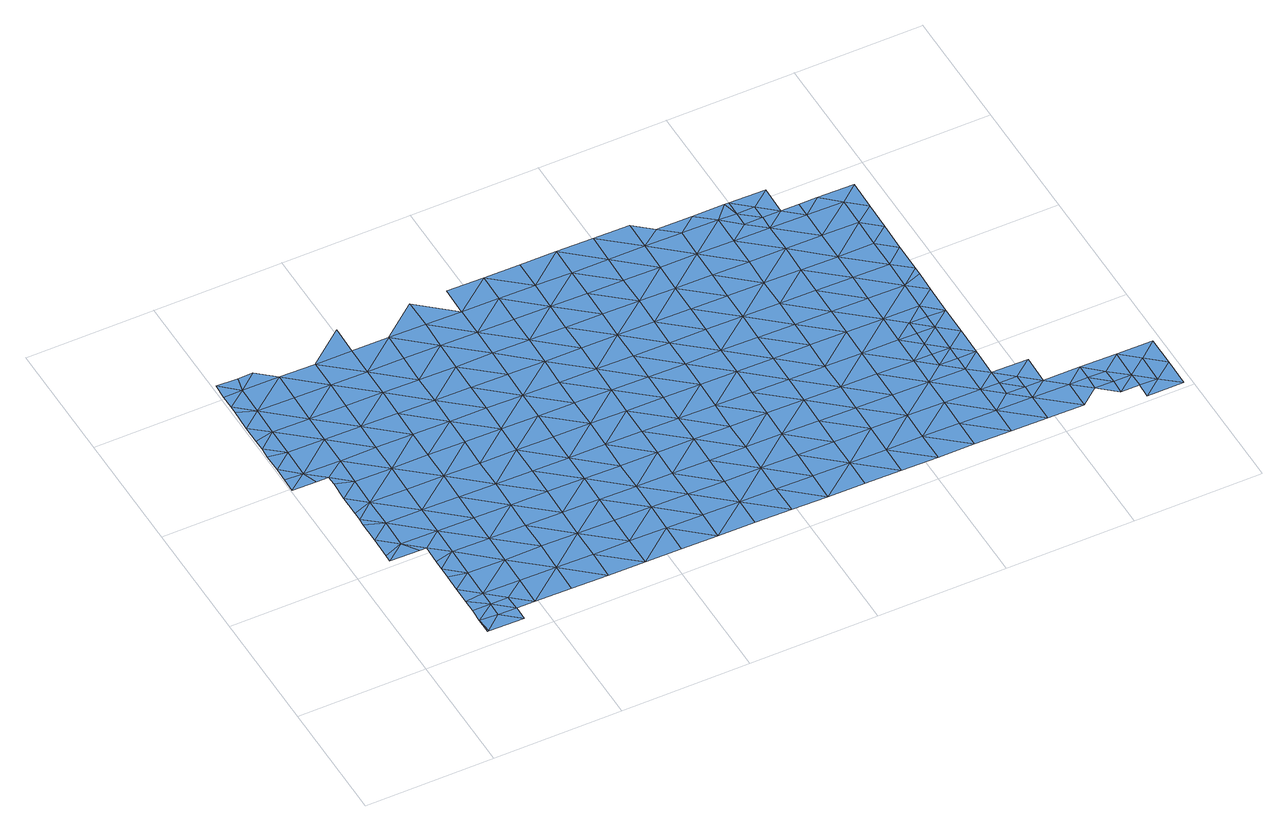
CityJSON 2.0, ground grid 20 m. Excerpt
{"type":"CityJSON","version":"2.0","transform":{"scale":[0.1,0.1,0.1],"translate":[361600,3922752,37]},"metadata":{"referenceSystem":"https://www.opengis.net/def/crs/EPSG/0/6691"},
"CityObjects":{
"waterbody1":{"type":"WaterBody","attributes":{"name":"9","class":"1140","function":"1","WaterBodyRiverFloodingRiskAttribute.description":"5","WaterBodyRiverFloodingRiskAttribute.rankOrg":"2","WaterBodyRiverFloodingRiskAttribute.adminType":"2","WaterBodyRiverFloodingRiskAttribute.scale":"L1"},"geometry":[{"type":"MultiSurface","lod":"1","boundaries":[[[0,1,2]],[[2,1,3]],[[4,5,6]],[[7,1,0]],[[8,6,5]],[[9,10,11]],[[12,8,5]],[[3,13,14]],[[12,15,16]],[[11,17,18]],[[14,13,19]],[[16,15,20]],[[3,1,13]],[[11,10,17]],[[12,5,15]],[[19,21,22]],[[17,23,18]],[[20,24,25]],[[4,26,5]],[[13,21,19]],[[27,1,7]],[[22,21,28]],[[29,18,23]],[[30,29,23]],[[10,31,17]],[[32,25,24]],[[20,15,24]],[[23,33,30]],[[26,34,5]],[[35,33,27]],[[32,36,37]],[[38,1,27]],[[35,30,33]],[[5,39,15]],[[40,28,41]],[[37,36,42]],[[28,21,41]],[[13,1,38]],[[31,43,17]],[[26,40,41]],[[32,24,36]],[[39,24,15]],[[44,45,31]],[[17,46,23]],[[38,27,33]],[[47,42,48]],[[26,41,34]],[[21,13,49]],[[42,36,48]],[[50,47,48]],[[45,43,31]],[[23,46,33]],[[51,36,24]],[[49,13,38]],[[5,34,39]],[[52,50,48]],[[46,17,43]],[[53,21,49]],[[41,54,34]],[[51,24,39]],[[55,48,36]],[[41,21,54]],[[51,56,36]],[[57,52,48]],[[38,33,58]],[[54,21,53]],[[59,39,34]],[[58,33,46]],[[56,55,36]],[[38,60,49]],[[45,61,43]],[[54,59,34]],[[55,57,48]],[[43,61,46]],[[60,38,58]],[[49,62,53]],[[45,63,61]],[[51,39,64]],[[46,65,58]],[[53,62,54]],[[64,39,59]],[[61,65,46]],[[66,56,51]],[[49,60,67]],[[66,55,56]],[[49,67,62]],[[62,68,54]],[[54,69,59]],[[51,64,70]],[[69,64,59]],[[58,65,71]],[[51,70,66]],[[60,58,72]],[[66,73,55]],[[61,63,74]],[[72,58,71]],[[67,60,72]],[[75,65,61]],[[54,68,69]],[[69,76,64]],[[64,77,70]],[[62,67,78]],[[79,61,74]],[[76,77,64]],[[77,66,70]],[[80,68,62]],[[67,72,78]],[[75,61,79]],[[71,65,75]],[[81,62,78]],[[66,82,73]],[[68,83,69]],[[77,82,66]],[[72,71,84]],[[85,78,72]],[[80,62,81]],[[80,83,68]],[[74,86,79]],[[83,76,69]],[[84,71,75]],[[79,87,75]],[[85,72,84]],[[88,89,73]],[[90,81,78]],[[86,87,79]],[[88,73,82]],[[91,90,78]],[[77,76,92]],[[93,84,75]],[[94,82,77]],[[91,78,85]],[[92,76,83]],[[81,95,80]],[[90,95,81]],[[95,83,80]],[[96,75,87]],[[97,85,84]],[[98,88,82]],[[77,92,94]],[[94,99,82]],[[97,91,85]],[[100,92,83]],[[75,96,93]],[[95,100,83]],[[101,90,91]],[[84,93,97]],[[98,82,99]],[[87,86,102]],[[103,94,92]],[[102,86,104]],[[105,92,100]],[[96,87,106]],[[107,99,94]],[[91,97,101]],[[106,87,102]],[[93,96,106]],[[108,109,90]],[[103,92,105]],[[107,98,99]],[[90,101,108]],[[95,90,109]],[[97,93,110]],[[109,111,95]],[[104,112,102]],[[111,105,100]],[[107,94,103]],[[93,106,110]],[[100,95,111]],[[101,97,113]],[[102,114,106]],[[115,103,105]],[[116,108,101]],[[97,110,113]],[[117,98,107]],[[114,102,112]],[[106,118,110]],[[119,98,117]],[[103,120,107]],[[101,113,121]],[[105,111,115]],[[116,101,121]],[[109,108,116]],[[118,106,114]],[[122,113,110]],[[107,123,117]],[[103,115,120]],[[111,109,124]],[[125,110,118]],[[113,122,121]],[[124,109,116]],[[112,126,114]],[[127,115,111]],[[123,107,120]],[[123,128,117]],[[114,126,118]],[[110,125,122]],[[119,117,128]],[[129,116,121]],[[130,111,124]],[[112,131,126]],[[127,111,130]],[[120,115,127]],[[118,132,125]],[[133,121,122]],[[134,124,116]],[[123,120,135]],[[121,133,129]],[[124,134,130]],[[118,126,132]],[[136,128,123]],[[120,127,135]],[[131,137,126]],[[138,136,123]],[[122,139,133]],[[116,129,134]],[[130,140,127]],[[125,132,141]],[[122,125,139]],[[142,143,128]],[[123,135,138]],[[125,141,139]],[[133,144,129]],[[140,130,134]],[[127,145,135]],[[132,146,141]],[[129,147,134]],[[126,137,148]],[[145,127,140]],[[132,126,146]],[[149,138,135]],[[133,139,144]],[[128,136,142]],[[126,148,146]],[[141,150,139]],[[149,136,138]],[[134,151,140]],[[152,135,145]],[[129,144,147]],[[137,153,148]],[[139,154,144]],[[141,146,150]],[[135,152,149]],[[134,147,151]],[[148,155,146]],[[142,136,156]],[[145,157,152]],[[139,150,154]],[[156,136,149]],[[140,151,158]],[[145,140,157]],[[155,148,153]],[[147,159,151]],[[140,158,157]],[[155,160,146]],[[146,161,150]],[[152,162,149]],[[144,154,163]],[[164,142,156]],[[147,144,159]],[[144,163,159]],[[151,165,158]],[[166,156,149]],[[152,157,162]],[[146,160,161]],[[167,166,149]],[[154,168,163]],[[153,169,155]],[[158,170,157]],[[154,150,168]],[[171,164,156]],[[151,159,165]],[[149,162,167]],[[155,169,160]],[[150,161,168]],[[158,165,170]],[[153,172,169]],[[159,173,165]],[[169,174,160]],[[162,175,167]],[[163,168,176]],[[156,166,171]],[[159,163,173]],[[157,170,177]],[[162,157,175]],[[161,160,174]],[[178,166,167]],[[163,176,173]],[[165,179,170]],[[157,177,175]],[[174,180,161]],[[161,181,168]],[[168,181,176]],[[170,182,177]],[[166,183,171]],[[165,173,179]],[[167,175,178]],[[169,172,184]],[[161,180,181]],[[176,185,173]],[[169,186,174]],[[187,175,177]],[[183,166,178]],[[181,185,176]],[[170,179,182]],[[186,180,174]],[[173,188,179]],[[169,184,189]],[[190,178,175]],[[191,171,183]],[[185,188,173]],[[177,182,192]],[[169,189,186]],[[180,193,181]],[[177,192,187]],[[186,193,180]],[[178,190,183]],[[188,194,179]],[[179,195,182]],[[196,189,184]],[[181,197,185]],[[182,195,192]],[[175,187,190]],[[193,197,181]],[[183,198,191]],[[185,199,188]],[[179,194,195]],[[189,200,186]],[[192,201,187]],[[198,183,190]],[[197,199,185]],[[202,189,196]],[[186,200,193]],[[188,203,194]],[[201,192,195]],[[204,191,198]],[[199,203,188]],[[189,202,200]],[[194,205,195]],[[206,187,201]],[[200,207,193]],[[203,205,194]],[[190,187,208]],[[197,193,207]],[[196,209,202]],[[198,190,208]],[[210,201,195]],[[187,206,208]],[[207,211,197]],[[197,212,199]],[[204,198,213]],[[205,214,195]],[[209,215,202]],[[201,210,206]],[[199,216,203]],[[213,198,217]],[[198,208,217]],[[197,211,212]],[[203,216,205]],[[195,214,210]],[[200,202,218]],[[206,219,208]],[[217,220,213]],[[218,202,215]],[[221,211,207]],[[199,212,216]],[[205,222,214]],[[219,206,210]],[[207,200,221]],[[216,222,205]],[[221,200,218]],[[211,223,212]],[[222,224,214]],[[214,225,210]],[[208,219,226]],[[217,208,227]],[[215,209,228]],[[215,229,218]],[[211,221,223]],[[208,226,227]],[[220,217,227]],[[210,230,219]],[[231,221,218]],[[216,232,222]],[[215,228,229]],[[214,224,225]],[[229,231,218]],[[219,230,226]],[[212,223,233]],[[216,212,232]],[[234,223,221]],[[227,235,220]],[[226,236,227]],[[212,233,232]],[[237,234,221]],[[222,238,224]],[[210,225,230]],[[231,237,221]],[[234,239,223]],[[240,233,223]],[[241,229,228]],[[239,240,223]],[[236,242,227]],[[242,235,227]],[[226,243,236]],[[224,244,225]],[[222,232,238]],[[226,230,243]],[[245,246,233]],[[233,240,245]],[[231,229,247]],[[235,242,248]],[[232,233,246]],[[244,224,238]],[[225,249,230]],[[250,234,237]],[[251,237,231]],[[252,236,243]],[[253,251,231]],[[253,231,247]],[[254,229,241]],[[247,229,254]],[[249,225,244]],[[255,250,237]],[[232,256,238]],[[251,255,237]],[[257,252,243]],[[232,246,258]],[[243,230,259]],[[260,247,254]],[[230,249,259]],[[261,254,241]],[[246,262,258]],[[256,232,258]],[[244,238,256]],[[243,263,257]],[[264,260,254]],[[263,243,259]],[[256,265,244]],[[262,266,258]],[[249,244,265]],[[263,267,257]],[[268,259,249]],[[265,269,249]],[[270,256,258]],[[270,258,266]],[[264,254,271]],[[254,261,271]],[[272,265,256]],[[273,256,270]],[[268,249,269]],[[267,263,274]],[[272,256,273]],[[263,259,275]],[[276,264,271]],[[271,261,277]],[[263,275,274]],[[278,265,272]],[[269,265,278]],[[259,268,275]],[[279,276,271]],[[278,280,269]],[[271,277,279]],[[268,269,280]],[[268,281,275]],[[281,268,280]],[[282,277,283]],[[274,275,284]],[[281,284,275]],[[282,283,285]],[[283,286,285]]]}]},
"waterbody2":{"type":"WaterBody","attributes":{"name":"9","class":"1140","function":"1","WaterBodyRiverFloodingRiskAttribute.description":"5","WaterBodyRiverFloodingRiskAttribute.rankOrg":"1","WaterBodyRiverFloodingRiskAttribute.adminType":"2","WaterBodyRiverFloodingRiskAttribute.scale":"L1"},"geometry":[{"type":"MultiSurface","lod":"1","boundaries":[[[287,288,289]],[[9,288,10]],[[44,10,290]],[[31,10,44]],[[291,44,290]],[[290,287,291]],[[288,287,290]],[[10,288,290]]]}]},
"waterbody3":{"type":"WaterBody","attributes":{"name":"9","class":"1140","function":"1","WaterBodyRiverFloodingRiskAttribute.description":"5","WaterBodyRiverFloodingRiskAttribute.rankOrg":"1","WaterBodyRiverFloodingRiskAttribute.adminType":"2","WaterBodyRiverFloodingRiskAttribute.scale":"L1"},"geometry":[{"type":"MultiSurface","lod":"1","boundaries":[[[236,252,242]],[[292,248,293]],[[257,292,293]],[[252,257,293]],[[242,252,293]],[[248,242,293]]]}]},
"waterbody4":{"type":"WaterBody","attributes":{"name":"9","class":"1140","function":"1","WaterBodyRiverFloodingRiskAttribute.description":"5","WaterBodyRiverFloodingRiskAttribute.rankOrg":"1","WaterBodyRiverFloodingRiskAttribute.adminType":"2","WaterBodyRiverFloodingRiskAttribute.scale":"L1"},"geometry":[{"type":"MultiSurface","lod":"1","boundaries":[[[255,294,295]],[[250,255,295]],[[239,234,295]],[[250,295,234]],[[295,294,296]],[[294,266,296]],[[245,240,296]],[[240,295,296]],[[295,240,239]],[[266,262,296]],[[246,245,296]],[[262,246,296]]]}]},
"waterbody5":{"type":"WaterBody","attributes":{"name":"9","class":"1140","function":"1","WaterBodyRiverFloodingRiskAttribute.description":"5","WaterBodyRiverFloodingRiskAttribute.rankOrg":"1","WaterBodyRiverFloodingRiskAttribute.adminType":"2","WaterBodyRiverFloodingRiskAttribute.scale":"L1"},"geometry":[{"type":"MultiSurface","lod":"1","boundaries":[[[260,264,297]],[[298,297,264]],[[253,247,260]],[[251,297,298]],[[253,260,297]],[[297,251,253]]]}]},
"waterbody6":{"type":"WaterBody","attributes":{"name":"9","class":"1140","function":"1","WaterBodyRiverFloodingRiskAttribute.description":"5","WaterBodyRiverFloodingRiskAttribute.rankOrg":"1","WaterBodyRiverFloodingRiskAttribute.adminType":"2","WaterBodyRiverFloodingRiskAttribute.scale":"L1"},"geometry":[{"type":"MultiSurface","lod":"1","boundaries":[[[299,279,282]],[[279,299,276]],[[300,301,286]],[[302,303,301]],[[303,304,305]],[[306,302,301]],[[300,306,301]],[[285,301,303]],[[305,276,299]],[[285,286,301]],[[303,302,304]],[[279,277,282]],[[285,303,305]],[[299,285,305]],[[282,285,299]]]}]}
},
"vertices":[
[56,211,9],[85,234,9],[56,222,9],[57,257,9],[39,396,9],[31,419,9],[2,397,9],[102,210,9],[3,420,9],[111,71,9],[139,71,9],[111,91,9],[3,443,9],[86,280,9],[57,291,9],[32,466,9],[3,472,9],[139,94,9],[111,118,9],[58,303,9],[4,489,9],[86,326,9],[58,316,9],[140,140,9],[32,512,9],[4,506,9],[59,396,9],[113,210,9],[58,350,9],[112,146,9],[112,164,9],[167,71,9],[4,535,9],[141,187,9],[88,418,9],[112,180,9],[33,558,9],[5,570,9],[142,233,9],[88,465,9],[59,381,9],[87,372,9],[5,582,9],[196,93,9],[167,47,9],[195,47,9],[197,139,9],[5,603,9],[34,604,9],[142,279,9],[6,628,9],[89,511,9],[39,627,9],[143,325,9],[144,371,9],[91,603,9],[90,557,9],[63,627,9],[198,186,9],[144,418,9],[198,232,9],[253,92,9],[200,324,9],[252,46,9],[145,464,9],[254,139,9],[147,556,9],[199,278,9],[200,371,9],[201,417,9],[146,510,9],[254,185,9],[255,231,9],[147,602,9],[309,45,9],[310,138,9],[202,463,9],[203,509,9],[256,277,9],[310,91,9],[257,370,9],[256,323,9],[203,555,9],[258,416,9],[311,184,9],[312,230,9],[366,44,9],[366,91,9],[204,602,9],[205,648,9],[313,323,9],[313,276,9],[259,462,9],[368,183,9],[259,508,9],[314,369,9],[367,137,9],[369,229,9],[261,601,9],[260,555,9],[315,415,9],[369,275,9],[423,90,9],[316,507,9],[422,44,9],[315,461,9],[424,136,9],[317,554,9],[370,322,9],[371,368,9],[425,182,9],[371,414,9],[479,43,9],[425,228,9],[480,89,9],[372,460,9],[427,321,9],[318,600,9],[481,135,9],[318,646,9],[373,507,9],[426,275,9],[482,227,9],[374,553,9],[427,367,9],[481,181,9],[537,88,9],[429,459,9],[374,599,9],[483,320,9],[428,413,9],[536,42,9],[537,134,9],[483,274,9],[484,366,9],[430,506,9],[431,598,9],[593,41,9],[430,552,9],[539,227,9],[485,412,9],[538,180,9],[432,644,9],[375,645,9],[539,273,9],[486,459,9],[594,133,9],[540,319,9],[593,87,9],[487,551,9],[595,180,9],[541,365,9],[486,505,9],[649,40,9],[595,226,9],[650,86,9],[488,597,9],[542,458,9],[542,411,9],[597,318,9],[651,132,9],[651,179,9],[543,504,9],[596,272,9],[488,643,9],[598,364,9],[544,596,9],[544,550,9],[652,225,9],[707,85,9],[598,411,9],[545,643,9],[706,39,9],[654,317,9],[707,132,9],[600,503,9],[653,271,9],[599,457,9],[600,549,9],[654,364,9],[708,178,9],[709,224,9],[655,410,9],[601,595,9],[763,38,9],[710,270,9],[764,131,9],[656,502,9],[710,316,9],[764,84,9],[657,548,9],[602,642,9],[656,456,9],[765,177,9],[711,363,9],[712,409,9],[820,37,9],[766,223,9],[658,595,9],[766,269,9],[821,130,9],[712,455,9],[820,84,9],[767,316,9],[659,641,9],[768,362,9],[713,501,9],[822,176,9],[714,548,9],[876,37,9],[769,454,9],[822,222,9],[823,268,9],[687,617,9],[769,408,9],[877,83,9],[824,315,9],[715,594,9],[878,129,9],[770,500,9],[743,616,9],[878,175,9],[825,361,9],[879,221,9],[825,407,9],[826,453,9],[771,547,9],[771,593,9],[933,36,9],[934,82,9],[827,500,9],[934,128,9],[881,314,9],[880,268,9],[907,198,9],[793,616,9],[799,569,9],[935,174,9],[881,360,9],[907,221,9],[908,244,9],[990,35,9],[800,592,9],[827,546,9],[882,406,9],[908,267,9],[909,290,9],[962,105,9],[800,616,9],[883,452,9],[935,197,9],[963,151,9],[828,569,9],[963,128,9],[990,81,9],[964,197,9],[938,359,9],[856,568,9],[937,313,9],[883,499,9],[991,104,9],[1046,34,9],[937,290,9],[884,545,9],[1019,104,9],[939,405,9],[965,289,9],[884,568,9],[940,498,9],[939,452,9],[966,336,9],[1047,80,9],[967,382,9],[967,369,9],[913,568,9],[941,544,9],[1076,103,9],[1075,57,9],[967,428,9],[1076,80,9],[968,474,9],[969,520,9],[1104,56,9],[1103,33,9],[970,567,9],[1132,56,9],[1132,33,9],
[112,25,9],[110,50,9],[110,25,9],[139,48,9],[167,24,9],
[857,615,9],[828,592,9],
[965,243,9],[936,220,9],[937,267,9],
[991,127,9],[1020,150,9],
[1104,79,9],[1131,9,9],[1160,32,9],[1189,55,9],[1161,78,9],[1189,101,9],[1133,102,9],[1188,9,9]
]}
